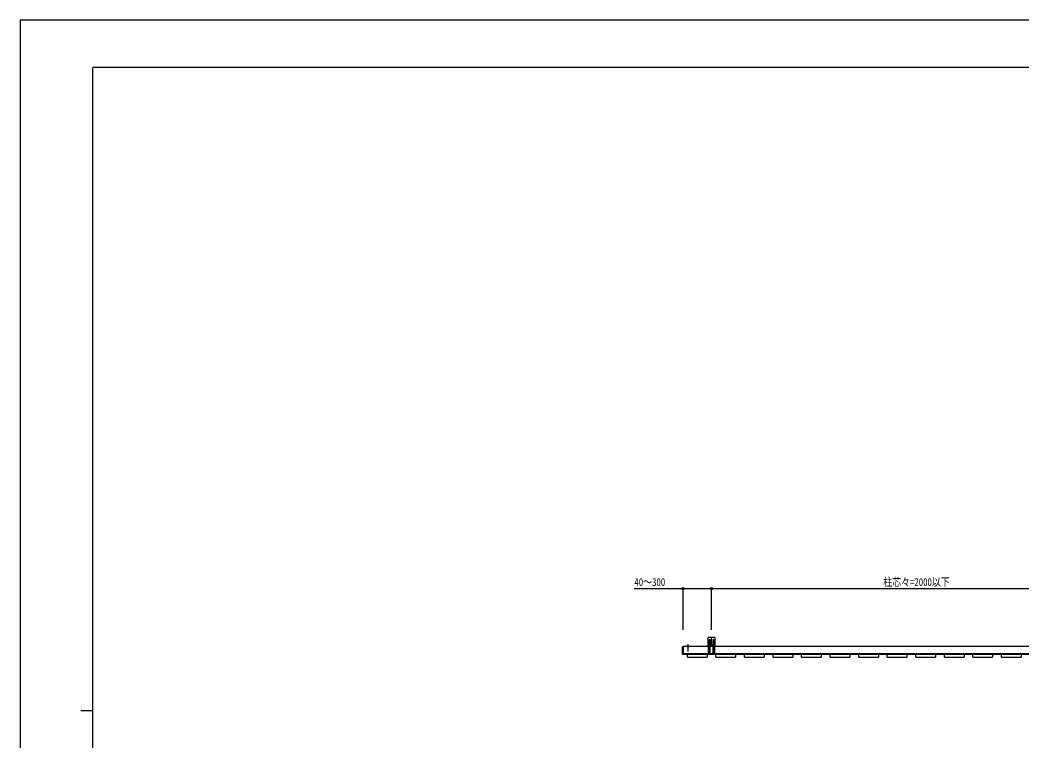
# Model space of a CAD drawing. Units: millimetres, scale not verified. Extents: x -4205 to 4205, y -2970 to 2970.
# Drawn here: x -4205 to -76, y 0 to 2970 of the extents above; entities that cross this region are included whole.
import ezdxf
from ezdxf.enums import TextEntityAlignment as Align

# ---------------------------------------------------------------- set-up
doc = ezdxf.new("R2010")
doc.units = ezdxf.units.MM
doc.header["$LTSCALE"] = 16
for name, color, linetype in [('0-4_YKK_12', 2, 'Continuous'), ('0-5_YKK_A1', 4, 'Continuous'), ('0-6_YKK_D', 6, 'Continuous'), ('0-7_YKK_ZWAK', 7, 'Continuous')]:
    doc.layers.add(name, color=color, linetype=linetype)
doc.styles.add('ＭＳ ゴシック', font='')
doc.styles.get('ＭＳ ゴシック').set_extended_font_data('MS Gothic')

msp = doc.modelspace()

# ---------------------------------------------------------------- linework, layer by layer
at = {"layer": '0-4_YKK_12'}
msp.add_line((-1355.25, 397.46), (-1355.25, 429.31), dxfattribs=at)
at = {"layer": '0-5_YKK_A1'}
for p, q in [((-1369.45, 389.57), (-1369.45, 425.07)), ((-1367.25, 427.27), (-1343.25, 427.27)), ((-1365.25, 414.77), (-1365.25, 358.4)), ((-1360.25, 358.4), (-1360.25, 414.77)), ((-1350.25, 414.77), (-1350.25, 358.4)), ((-1345.25, 358.4), (-1345.25, 414.77)), ((-1341.05, 425.07), (-1341.05, 389.57)), ((-1474.5, 357.9), (-1474.5, 388.3)), ((-1473, 389.8), (-1472.5, 389.8)), ((-1472.5, 389.8), (-1472.5, 356.4)), ((2527.5, 389.6), (-1472.5, 389.6)), ((-1456.75, 390.11), (-1448.25, 390.11)), ((-1456.75, 389.6), (-1456.75, 390.11)), ((-1456.75, 389.6), (-1448.25, 389.6)), ((-1453.9, 389.6), (-1451.1, 389.6)), ((-1452.5, 397.1), (-1452.5, 368.6)), ((-1448.25, 389.6), (-1448.25, 390.11)), ((-1369.45, 389.57), (-1367.75, 389.57)), ((-1367.75, 358.4), (-1367.75, 389.57)), ((-1361.5, 392.8), (-1349, 392.8)), ((-1356.5, 392.38), (-1357.33, 392.38)), ((-1355.25, 388.02), (-1355.25, 396.52)), ((-1354.01, 393.21), (-1353.18, 393.21)), ((-1342.75, 389.57), (-1342.75, 358.4)), ((-1342.75, 389.57), (-1341.05, 389.57)), ((-1472.5, 356.4), (-1473, 356.4)), ((2527.5, 359.6), (-1472.5, 359.6)), ((2527.5, 356.6), (-1472.5, 356.6)), ((-1454.77, 345.4), (-1454.77, 357.8)), ((-1373.73, 358), (-1454.57, 358)), ((-1454.57, 345.2), (-1373.73, 345.2)), ((-1373.53, 357.8), (-1373.53, 345.4)), ((-1365.25, 358.4), (-1367.75, 358.4)), ((-1361.25, 357.4), (-1364.25, 357.4)), ((-1350.25, 358.4), (-1360.25, 358.4)), ((-1349.25, 357.4), (-1346.25, 357.4)), ((-1342.75, 358.4), (-1345.25, 358.4)), ((-1337.12, 345.4), (-1337.12, 357.8)), ((-1256.09, 358), (-1336.92, 358)), ((-1336.92, 345.2), (-1256.09, 345.2)), ((-1255.89, 357.8), (-1255.89, 345.4)), ((-1219.42, 345.4), (-1219.42, 357.8)), ((-1138.39, 358), (-1219.22, 358)), ((-1219.22, 345.2), (-1138.39, 345.2)), ((-1138.19, 357.8), (-1138.19, 345.4)), ((-1101.72, 345.4), (-1101.72, 357.8)), ((-1020.69, 358), (-1101.52, 358)), ((-1101.52, 345.2), (-1020.69, 345.2)), ((-1020.49, 357.8), (-1020.49, 345.4)), ((-984.02, 345.4), (-984.02, 357.8)), ((-902.99, 358), (-983.82, 358)), ((-983.82, 345.2), (-902.99, 345.2)), ((-902.79, 357.8), (-902.79, 345.4)), ((-866.32, 345.4), (-866.32, 357.8)), ((-785.29, 358), (-866.12, 358)), ((-866.12, 345.2), (-785.29, 345.2)), ((-785.09, 357.8), (-785.09, 345.4)), ((-748.62, 345.4), (-748.62, 357.8)), ((-667.59, 358), (-748.42, 358)), ((-748.42, 345.2), (-667.59, 345.2)), ((-667.39, 357.8), (-667.39, 345.4)), ((-630.92, 345.4), (-630.92, 357.8)), ((-549.89, 358), (-630.72, 358)), ((-630.72, 345.2), (-549.89, 345.2)), ((-549.69, 357.8), (-549.69, 345.4)), ((-513.22, 345.4), (-513.22, 357.8)), ((-432.19, 358), (-513.02, 358)), ((-513.02, 345.2), (-432.19, 345.2)), ((-431.99, 357.8), (-431.99, 345.4)), ((-395.52, 345.4), (-395.52, 357.8)), ((-314.49, 358), (-395.32, 358)), ((-395.32, 345.2), (-314.49, 345.2)), ((-314.29, 357.8), (-314.29, 345.4)), ((-277.82, 345.4), (-277.82, 357.8)), ((-196.79, 358), (-277.62, 358)), ((-277.62, 345.2), (-196.79, 345.2)), ((-196.59, 357.8), (-196.59, 345.4)), ((-160.12, 345.4), (-160.12, 357.8)), ((-79.09, 358), (-159.92, 358)), ((-159.92, 345.2), (-79.09, 345.2)), ((-78.89, 357.8), (-78.89, 345.4))]:
    msp.add_line(p, q, dxfattribs=at)
for points in [[(-1454.57, 391.7), (-1453.64, 389.79), (-1452.5, 389.18)], [(-1450.42, 391.7), (-1451.35, 389.79), (-1452.5, 389.18)], [(-1357.33, 392.38), (-1357.33, 393.21), (-1356.5, 393.21)], [(-1355.67, 394.04), (-1355.67, 394.87), (-1354.84, 394.87), (-1354.84, 394.04)], [(-1354.84, 391.55), (-1354.84, 390.72), (-1355.67, 390.72), (-1355.67, 391.55)], [(-1353.18, 393.21), (-1353.18, 392.38), (-1354.01, 392.38)]]:
    msp.add_lwpolyline(points, dxfattribs=at)
msp.add_circle((-1355.25, 392.8), 4.25, dxfattribs=at)
for centre, radius, start, end in [((-1367.25, 425.07), 2.2, 90, 180), ((-1362.75, 414.77), 2.5, 0, 180), ((-1347.75, 414.77), 2.5, 0, 180), ((-1343.25, 425.07), 2.2, 0, 90), ((-1473, 388.3), 1.5, 90.00175, 179.99942), ((-1452.5, 386.57), 5.53, 39.79413, 140.20587), ((-1356.5, 394.04), 0.83, 270, 0), ((-1356.5, 391.55), 0.83, 0, 90), ((-1354.01, 394.04), 0.83, 180, 270), ((-1354.01, 391.55), 0.83, 90, 180), ((-1473, 357.9), 1.5, 180, 270.00117), ((-1454.57, 357.8), 0.2, 90, 180), ((-1454.57, 345.4), 0.2, 180, 270), ((-1373.73, 357.8), 0.2, 0, 90), ((-1373.73, 345.4), 0.2, 270, 0), ((-1364.25, 358.4), 1, 180, 270), ((-1361.25, 358.4), 1, 270, 0), ((-1349.25, 358.4), 1, 180, 270), ((-1346.25, 358.4), 1, 270, 0), ((-1336.92, 357.8), 0.2, 90, 180), ((-1336.92, 345.4), 0.2, 180, 270), ((-1256.09, 357.8), 0.2, 0, 90), ((-1256.09, 345.4), 0.2, 270, 0), ((-1219.22, 357.8), 0.2, 90, 180), ((-1219.22, 345.4), 0.2, 180, 270), ((-1138.39, 357.8), 0.2, 0, 90), ((-1138.39, 345.4), 0.2, 270, 0), ((-1101.52, 357.8), 0.2, 90, 180), ((-1101.52, 345.4), 0.2, 180, 270), ((-1020.69, 357.8), 0.2, 0, 90), ((-1020.69, 345.4), 0.2, 270, 0), ((-983.82, 357.8), 0.2, 90, 180), ((-983.82, 345.4), 0.2, 180, 270), ((-902.99, 357.8), 0.2, 0, 90), ((-902.99, 345.4), 0.2, 270, 0), ((-866.12, 357.8), 0.2, 90, 180), ((-866.12, 345.4), 0.2, 180, 270), ((-785.29, 357.8), 0.2, 0, 90), ((-785.29, 345.4), 0.2, 270, 0), ((-748.42, 357.8), 0.2, 90, 180), ((-748.42, 345.4), 0.2, 180, 270), ((-667.59, 357.8), 0.2, 0, 90), ((-667.59, 345.4), 0.2, 270, 0), ((-630.72, 357.8), 0.2, 90, 180), ((-630.72, 345.4), 0.2, 180, 270), ((-549.89, 357.8), 0.2, 0, 90), ((-549.89, 345.4), 0.2, 270, 0), ((-513.02, 357.8), 0.2, 90, 180), ((-513.02, 345.4), 0.2, 180, 270), ((-432.19, 357.8), 0.2, 0, 90), ((-432.19, 345.4), 0.2, 270, 0), ((-395.32, 357.8), 0.2, 90, 180), ((-395.32, 345.4), 0.2, 180, 270), ((-314.49, 357.8), 0.2, 0, 90), ((-314.49, 345.4), 0.2, 270, 0), ((-277.62, 357.8), 0.2, 90, 180), ((-277.62, 345.4), 0.2, 180, 270), ((-196.79, 357.8), 0.2, 0, 90), ((-196.79, 345.4), 0.2, 270, 0), ((-159.92, 357.8), 0.2, 90, 180), ((-159.92, 345.4), 0.2, 180, 270), ((-79.09, 357.8), 0.2, 0, 90), ((-79.09, 345.4), 0.2, 270, 0)]:
    msp.add_arc(centre, radius, start, end, dxfattribs=at)
at = {"layer": '0-6_YKK_D'}
for p, q in [((-1472.5, 457.27), (-1472.5, 628.27)), ((-1355.25, 457.27), (-1355.25, 628.27)), ((-1355.25, 457.27), (-1355.25, 628.27)), ((410.25, 627.27), (-1355.25, 627.27))]:
    msp.add_line(p, q, dxfattribs=at)
msp.add_lwpolyline([(-1355.25, 627.27), (-1472.5, 627.27), (-1673.9, 627.27)], dxfattribs=at)
for centre in [(-1472.5, 627.27), (-1355.25, 627.27), (-1355.25, 627.27)]:
    msp.add_circle(centre, 4.25, dxfattribs=at)
at = {"layer": '0-7_YKK_ZWAK'}
for p, q in [((3895.02, 2775), (-3904.98, 2775)), ((-3904.98, -2525), (-3904.98, 2775)), ((-3954.98, 125), (-3904.98, 125))]:
    msp.add_line(p, q, dxfattribs=at)
msp.add_lwpolyline([(-4205, -2970), (4205, -2970), (4205, 2970), (-4205, 2970)], close=True, dxfattribs=at)

# ---------------------------------------------------------------- texts
at = {"layer": '0-6_YKK_D', "style": 'ＭＳ ゴシック', "width": 0.8}
for s, p in [('40～300', (-1672.9, 628.27)), ('柱芯々=2000以下', (-647.7, 628.27))]:
    msp.add_text(s, height=32.99, dxfattribs=at).set_placement(p, align=Align.BOTTOM_LEFT)

doc.saveas('drawing.dxf')
